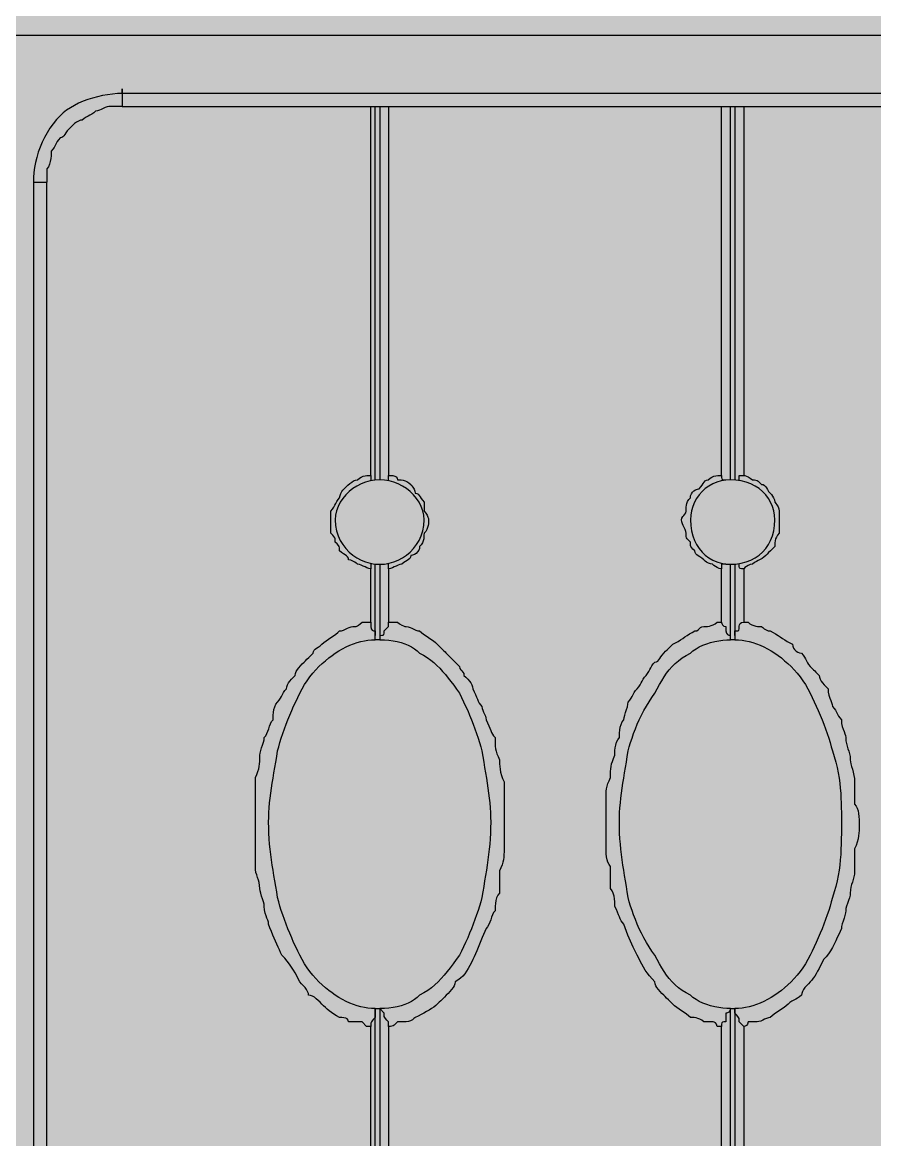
# Model space of a CAD drawing. Header units: millimetres. Extents: x 0 to 966, y -664 to 90.
# Drawn here: x 357.01 to 373.94, y -606.1 to -583.91 of the extents above; entities that cross this region are included whole.
import ezdxf

# ---------------------------------------------------------------- set-up
doc = ezdxf.new("R2010")
doc.units = ezdxf.units.MM
for name, color, linetype in [('HDL_BODY', 7, 'Continuous'), ('HDL_COLOUR', 7, 'Continuous'), ('HDL_DETAIL', 7, 'Continuous'), ('HDL_PRINT', 7, 'Continuous')]:
    doc.layers.add(name, color=color, linetype=linetype)

# ---------------------------------------------------------------- blocks, each defined once
blk = doc.blocks.new('M_W04.10.1_FRONT')
at = {"layer": 'HDL_BODY', "true_color": 0x202126}
blk.add_hatch(color=250, dxfattribs=at).paths.add_polyline_path([(0, 0), (144, 0), (144, 90), (0, 90)])
at = {"layer": 'HDL_BODY', "true_color": 0x2a2a30}
blk.add_hatch(color=250, dxfattribs=at).paths.add_polyline_path([(0.4, 20.52), (143.6, 20.52), (143.6, 68.31), (0.4, 68.31)])
at = {"layer": 'HDL_COLOUR', "true_color": 0x3d4a3a}
for points in [[(114.107, 55.325), (114.201, 55.33), (114.294, 55.346), (114.386, 55.371), (114.474, 55.407), (114.559, 55.451), (114.638, 55.505), (114.712, 55.567), (114.78, 55.637), (114.839, 55.715), (114.89, 55.8), (114.931, 55.892), (114.962, 55.991), (114.981, 56.095), (114.988, 56.206), (114.981, 56.299), (114.962, 56.389), (114.931, 56.475), (114.89, 56.557), (114.839, 56.633), (114.78, 56.704), (114.712, 56.769), (114.638, 56.827), (114.559, 56.878), (114.474, 56.921), (114.386, 56.955), (114.294, 56.98), (114.201, 56.996), (114.107, 57.001), (114.012, 56.996), (113.919, 56.98), (113.828, 56.955), (113.739, 56.921), (113.655, 56.878), (113.575, 56.827), (113.501, 56.769), (113.434, 56.704), (113.374, 56.633), (113.323, 56.557), (113.282, 56.475), (113.251, 56.389), (113.232, 56.299), (113.226, 56.206), (113.232, 56.095), (113.251, 55.991), (113.282, 55.892), (113.323, 55.8), (113.374, 55.715), (113.434, 55.637), (113.501, 55.567), (113.575, 55.505), (113.655, 55.451), (113.739, 55.407), (113.828, 55.371), (113.919, 55.346), (114.012, 55.33), (114.107, 55.325)], [(121.074, 55.325), (121.185, 55.33), (121.289, 55.346), (121.388, 55.371), (121.48, 55.407), (121.565, 55.451), (121.643, 55.505), (121.713, 55.567), (121.775, 55.637), (121.828, 55.715), (121.873, 55.8), (121.908, 55.892), (121.934, 55.991), (121.949, 56.095), (121.955, 56.206), (121.949, 56.299), (121.934, 56.389), (121.908, 56.475), (121.873, 56.557), (121.828, 56.633), (121.775, 56.704), (121.713, 56.769), (121.643, 56.827), (121.565, 56.878), (121.48, 56.921), (121.388, 56.955), (121.289, 56.98), (121.185, 56.996), (121.074, 57.001), (120.981, 56.996), (120.891, 56.98), (120.805, 56.955), (120.724, 56.921), (120.647, 56.878), (120.576, 56.827), (120.511, 56.769), (120.453, 56.704), (120.402, 56.633), (120.36, 56.557), (120.325, 56.475), (120.3, 56.389), (120.285, 56.299), (120.279, 56.206), (120.285, 56.095), (120.3, 55.991), (120.325, 55.892), (120.36, 55.8), (120.402, 55.715), (120.453, 55.637), (120.511, 55.567), (120.576, 55.505), (120.647, 55.451), (120.724, 55.407), (120.805, 55.371), (120.891, 55.346), (120.981, 55.33), (121.074, 55.325)]]:
    blk.add_hatch(color=79, dxfattribs=at).paths.add_polyline_path(points)
at = {"layer": 'HDL_COLOUR', "true_color": 0x97a4b5}
for points in [[(113.618, 53.808), (113.702, 53.895), (114.291, 53.895), (114.375, 53.808), (114.544, 53.808), (114.628, 53.721), (114.712, 53.721), (114.88, 53.547), (114.964, 53.547), (115.553, 52.936), (115.553, 52.849), (115.638, 52.762), (115.638, 52.674), (115.722, 52.587), (115.722, 52.5), (115.806, 52.413), (115.806, 52.326), (115.89, 52.238), (115.89, 52.064), (115.974, 51.977), (115.974, 51.802), (116.058, 51.715), (116.058, 51.366), (116.143, 51.279), (116.143, 50.756), (116.227, 50.669), (116.227, 49.797), (116.143, 49.709), (116.143, 49.186), (116.058, 49.099), (116.058, 48.75), (115.974, 48.663), (115.974, 48.488), (115.89, 48.401), (115.89, 48.227), (115.806, 48.14), (115.806, 48.052), (115.722, 47.965), (115.722, 47.878), (115.638, 47.791), (115.638, 47.703), (115.469, 47.529), (115.469, 47.442), (114.964, 46.919), (114.88, 46.919), (114.712, 46.744), (114.628, 46.744), (114.544, 46.657), (114.375, 46.657), (114.291, 46.57), (113.786, 46.57), (113.702, 46.657), (113.449, 46.657), (113.365, 46.744), (113.281, 46.744), (113.113, 46.919), (113.029, 46.919), (112.524, 47.442), (112.524, 47.529), (112.44, 47.616), (112.44, 47.703), (112.355, 47.791), (112.355, 47.878), (112.271, 47.965), (112.271, 48.052), (112.187, 48.14), (112.187, 48.314), (112.103, 48.401), (112.103, 48.576), (112.019, 48.663), (112.019, 48.924), (111.935, 49.012), (111.935, 49.448), (111.85, 49.535), (111.85, 50.93), (111.935, 51.017), (111.935, 51.453), (112.019, 51.541), (112.019, 51.802), (112.103, 51.89), (112.103, 52.064), (112.187, 52.151), (112.187, 52.326), (112.271, 52.413), (112.271, 52.5), (112.355, 52.587), (112.355, 52.674), (112.44, 52.762), (112.44, 52.849), (112.524, 52.936), (112.524, 53.023), (113.113, 53.634), (113.197, 53.634), (113.281, 53.721), (113.365, 53.721), (113.449, 53.808)], [(120.603, 53.808), (120.687, 53.895), (121.276, 53.895), (121.361, 53.808), (121.529, 53.808), (121.613, 53.721), (121.697, 53.721), (121.781, 53.634), (121.866, 53.634), (122.455, 53.023), (122.455, 52.936), (122.623, 52.762), (122.623, 52.674), (122.707, 52.587), (122.707, 52.413), (122.791, 52.326), (122.791, 52.238), (122.876, 52.151), (122.876, 51.977), (122.96, 51.89), (122.96, 51.715), (123.044, 51.628), (123.044, 51.453), (123.128, 51.366), (123.128, 50.581), (123.212, 50.494), (123.212, 50.058), (123.128, 49.971), (123.128, 49.186), (123.044, 49.099), (123.044, 48.837), (122.96, 48.75), (122.96, 48.576), (122.876, 48.488), (122.876, 48.314), (122.791, 48.227), (122.791, 48.14), (122.707, 48.052), (122.707, 47.965), (122.623, 47.878), (122.623, 47.703), (122.455, 47.529), (122.455, 47.442), (121.866, 46.831), (121.781, 46.831), (121.697, 46.744), (121.613, 46.744), (121.529, 46.657), (121.361, 46.657), (121.276, 46.57), (120.771, 46.57), (120.687, 46.657), (120.435, 46.657), (120.267, 46.831), (120.182, 46.831), (120.014, 47.006), (119.93, 47.006), (119.677, 47.267), (119.677, 47.355), (119.593, 47.442), (119.593, 47.529), (119.425, 47.703), (119.425, 47.791), (119.257, 47.965), (119.257, 48.052), (119.172, 48.14), (119.172, 48.227), (119.088, 48.314), (119.088, 48.488), (119.004, 48.576), (119.004, 48.75), (118.92, 48.837), (118.92, 49.273), (118.836, 49.36), (118.836, 49.971), (118.752, 50.058), (118.752, 50.494), (118.836, 50.581), (118.836, 51.105), (118.92, 51.192), (118.92, 51.628), (119.004, 51.715), (119.004, 51.89), (119.088, 51.977), (119.088, 52.151), (119.172, 52.238), (119.172, 52.326), (119.257, 52.413), (119.257, 52.5), (119.425, 52.674), (119.425, 52.762), (119.509, 52.849), (119.509, 52.936), (119.677, 53.11), (119.677, 53.198), (120.014, 53.547), (120.098, 53.547), (120.182, 53.634), (120.267, 53.634), (120.435, 53.808)]]:
    blk.add_hatch(color=253, dxfattribs=at).paths.add_polyline_path(points)
at = {"layer": 'HDL_PRINT', "true_color": 0xdee1e9}
for points in [[(111.639, 49.765), (111.467, 49.765), (111.318, 49.765), (111.187, 49.765), (111.08, 49.765), (110.982, 49.765), (110.904, 49.765), (110.839, 49.765), (110.788, 49.765), (110.72, 49.765), (110.684, 49.765), (110.669, 49.765), (110.684, 49.765), (110.586, 49.756), (110.61, 49.759), (110.515, 49.738), (110.544, 49.747), (110.455, 49.708), (110.479, 49.723), (110.398, 49.67), (110.428, 49.693), (110.36, 49.628), (110.381, 49.652), (110.327, 49.577), (110.348, 49.619), (110.315, 49.53), (110.327, 49.574), (110.315, 49.479), (110.315, 49.5), (110.315, 49.041), (110.315, 48.615), (110.315, 48.213), (110.315, 47.841), (110.315, 47.493), (110.315, 47.168), (110.315, 46.87), (110.315, 46.593), (110.315, 46.337), (110.315, 46.105), (110.315, 45.891), (110.315, 45.7), (110.315, 45.521), (110.315, 45.366), (110.315, 45.227), (110.315, 45.101), (110.315, 44.988), (110.315, 44.893), (110.315, 44.735), (110.315, 44.625), (110.315, 44.548), (110.315, 44.503), (110.315, 44.479), (110.315, 44.473), (110.315, 44.47), (109.964, 44.47), (109.964, 44.473), (109.964, 44.479), (109.964, 44.503), (109.964, 44.548), (109.964, 44.625), (109.964, 44.735), (109.964, 44.893), (109.964, 44.988), (109.964, 45.101), (109.964, 45.227), (109.964, 45.366), (109.964, 45.521), (109.964, 45.7), (109.964, 45.891), (109.964, 46.105), (109.964, 46.337), (109.964, 46.593), (109.964, 46.87), (109.964, 47.168), (109.964, 47.493), (109.964, 47.841), (109.964, 48.213), (109.964, 48.615), (109.964, 49.041), (109.964, 49.5), (109.964, 49.521), (109.976, 49.616), (109.985, 49.658), (110.02, 49.744), (110.041, 49.786), (110.095, 49.857), (110.116, 49.881), (110.181, 49.947), (110.211, 49.967), (110.291, 50.021), (110.315, 50.033), (110.404, 50.072), (110.434, 50.081), (110.529, 50.104), (110.553, 50.107), (110.651, 50.116), (110.669, 50.116), (110.684, 50.116), (110.72, 50.116), (110.788, 50.116), (110.839, 50.116), (110.904, 50.116), (110.982, 50.116), (111.08, 50.116), (111.187, 50.116), (111.318, 50.116), (111.467, 50.116), (111.639, 50.116), (111.639, 49.765)], [(118.607, 49.765), (118.496, 49.765), (118.401, 49.765), (118.249, 49.765), (118.139, 49.765), (118.065, 49.765), (118.02, 49.765), (117.996, 49.765), (117.991, 49.765), (117.988, 49.765), (118.002, 49.765), (117.904, 49.756), (117.928, 49.759), (117.833, 49.738), (117.863, 49.747), (117.773, 49.708), (117.8, 49.723), (117.72, 49.67), (117.746, 49.693), (117.678, 49.628), (117.699, 49.652), (117.645, 49.577), (117.669, 49.619), (117.633, 49.53), (117.645, 49.574), (117.633, 49.479), (117.633, 49.5), (117.633, 49.041), (117.633, 48.615), (117.633, 48.213), (117.633, 47.841), (117.633, 47.493), (117.633, 47.168), (117.633, 46.87), (117.633, 46.593), (117.633, 46.337), (117.633, 46.105), (117.633, 45.891), (117.633, 45.7), (117.633, 45.521), (117.633, 45.366), (117.633, 45.227), (117.633, 45.101), (117.633, 44.988), (117.633, 44.893), (117.633, 44.735), (117.633, 44.625), (117.633, 44.548), (117.633, 44.503), (117.633, 44.479), (117.633, 44.473), (117.633, 44.47), (117.282, 44.47), (117.282, 44.473), (117.282, 44.479), (117.282, 44.503), (117.282, 44.548), (117.282, 44.625), (117.282, 44.735), (117.282, 44.893), (117.282, 44.988), (117.282, 45.101), (117.282, 45.227), (117.282, 45.366), (117.282, 45.521), (117.282, 45.7), (117.282, 45.891), (117.282, 46.105), (117.282, 46.337), (117.282, 46.593), (117.282, 46.87), (117.282, 47.168), (117.282, 47.493), (117.282, 47.841), (117.282, 48.213), (117.282, 48.615), (117.282, 49.041), (117.282, 49.5), (117.282, 49.521), (117.294, 49.616), (117.306, 49.658), (117.339, 49.744), (117.36, 49.786), (117.413, 49.857), (117.434, 49.881), (117.502, 49.947), (117.529, 49.967), (117.61, 50.021), (117.636, 50.033), (117.726, 50.072), (117.752, 50.081), (117.851, 50.104), (117.874, 50.107), (117.973, 50.116), (117.988, 50.116), (117.991, 50.116), (117.996, 50.116), (118.02, 50.116), (118.065, 50.116), (118.139, 50.116), (118.249, 50.116), (118.401, 50.116), (118.496, 50.116), (118.607, 50.116), (118.607, 49.765)]]:
    blk.add_hatch(color=254, dxfattribs=at).paths.add_polyline_path(points)
at = {"layer": 'HDL_DETAIL', "color": 251, "true_color": 0x52555c}
for points in [[(143.032, 65.825), (0.265, 65.825)], [(143.032, 65.825), (0.265, 65.825)], [(143.032, 65.825), (0.265, 65.825)], [(143.032, 65.825), (0.265, 65.825)], [(143.032, 65.825), (0.265, 65.825)], [(143.032, 65.825), (0.265, 65.825)], [(143.032, 65.825), (0.265, 65.825)], [(143.032, 65.825), (0.265, 65.825)], [(143.032, 65.825), (0.265, 65.825)], [(143.032, 65.825), (0.265, 65.825)], [(143.032, 65.825), (0.265, 65.825)], [(143.032, 65.825), (0.265, 65.825)], [(143.032, 65.825), (0.265, 65.825)], [(143.032, 65.825), (0.265, 65.825)], [(143.032, 65.825), (0.265, 65.825)], [(143.032, 65.825), (0.265, 65.825)], [(143.032, 65.825), (0.265, 65.825)], [(143.032, 65.825), (0.265, 65.825)], [(143.032, 65.825), (0.265, 65.825)], [(143.032, 65.825), (0.265, 65.825)], [(143.032, 65.825), (0.265, 65.825)], [(108.994, 64.676), (108.898, 64.673), (108.8, 64.665), (108.701, 64.652), (108.601, 64.635), (108.502, 64.612), (108.405, 64.586), (108.309, 64.555), (108.216, 64.52), (108.127, 64.481), (108.042, 64.438), (107.962, 64.392), (107.887, 64.343), (107.819, 64.29), (107.759, 64.235), (107.685, 64.157), (107.618, 64.074), (107.556, 63.987), (107.499, 63.896), (107.447, 63.802), (107.401, 63.706), (107.361, 63.607), (107.326, 63.507), (107.296, 63.407), (107.272, 63.306), (107.253, 63.206), (107.24, 63.106), (107.232, 63.008), (107.229, 62.913)], [(108.994, 64.676), (108.994, 64.414)], [(140.207, 64.676), (108.994, 64.676)], [(108.994, 64.414), (108.949, 64.414), (108.905, 64.414), (108.86, 64.414), (108.816, 64.414), (108.772, 64.414), (108.729, 64.414), (108.691, 64.409), (108.652, 64.396), (108.614, 64.378), (108.576, 64.359), (108.539, 64.342), (108.501, 64.329), (108.464, 64.324), (108.426, 64.291), (108.388, 64.265), (108.35, 64.245), (108.313, 64.226), (108.275, 64.205), (108.237, 64.181), (108.199, 64.148), (108.161, 64.143), (108.123, 64.129), (108.085, 64.106), (108.048, 64.078), (108.01, 64.044), (107.972, 64.008), (107.934, 63.97), (107.901, 63.933), (107.875, 63.897), (107.855, 63.864), (107.836, 63.836), (107.816, 63.814), (107.791, 63.799), (107.759, 63.794), (107.725, 63.757), (107.7, 63.719), (107.679, 63.682), (107.66, 63.644), (107.639, 63.606), (107.613, 63.567), (107.58, 63.529), (107.58, 63.487), (107.578, 63.437), (107.573, 63.382), (107.564, 63.325), (107.549, 63.27), (107.526, 63.22), (107.494, 63.178), (107.494, 63.168), (107.494, 63.141), (107.494, 63.101), (107.494, 63.052), (107.494, 62.999)], [(108.994, 64.414), (140.207, 64.414)], [(113.931, 57.088), (113.931, 64.414)], [(114.017, 57.001), (114.017, 64.414)], [(114.107, 64.414), (114.107, 57.001)], [(114.282, 64.414), (114.282, 57.088)], [(120.898, 57.088), (120.898, 64.414)], [(121.074, 57.001), (121.074, 64.414)], [(121.16, 64.414), (121.16, 57.001)], [(121.339, 64.414), (121.339, 57.088)], [(107.229, 62.913), (107.229, 27.441)], [(107.229, 62.913), (107.494, 62.913)], [(107.494, 62.999), (107.494, 62.913)], [(107.494, 27.441), (107.494, 62.913)], [(113.136, 56.206), (113.136, 56.251), (113.136, 56.282), (113.136, 56.309), (113.136, 56.339), (113.136, 56.382), (113.17, 56.42), (113.195, 56.458), (113.216, 56.497), (113.235, 56.535), (113.255, 56.572), (113.28, 56.61), (113.312, 56.647), (113.319, 56.691), (113.335, 56.732), (113.357, 56.768), (113.378, 56.797), (113.395, 56.816), (113.401, 56.823), (113.439, 56.861), (113.477, 56.897), (113.515, 56.931), (113.553, 56.959), (113.59, 56.982), (113.628, 56.996), (113.666, 57.001), (113.704, 57.033), (113.742, 57.056), (113.78, 57.072), (113.817, 57.081), (113.855, 57.086), (113.893, 57.088), (113.931, 57.088)], [(113.931, 57.088), (113.931, 57.088), (113.931, 57.001)], [(114.282, 57.088), (114.327, 57.087), (114.368, 57.085), (114.405, 57.077), (114.434, 57.062), (114.454, 57.038), (114.461, 57.001), (114.498, 57.001), (114.535, 56.999), (114.573, 56.994), (114.611, 56.985), (114.648, 56.969), (114.686, 56.945), (114.723, 56.912), (114.729, 56.905), (114.746, 56.886), (114.767, 56.857), (114.789, 56.82), (114.805, 56.779), (114.812, 56.736), (114.845, 56.731), (114.871, 56.717), (114.891, 56.694), (114.91, 56.666), (114.931, 56.633), (114.955, 56.598), (114.988, 56.561), (114.988, 56.551), (114.988, 56.523), (114.988, 56.483), (114.988, 56.435), (114.988, 56.382), (115.025, 56.339), (115.05, 56.298), (115.066, 56.262), (115.074, 56.233), (115.077, 56.213), (115.077, 56.206)], [(114.282, 57.001), (114.282, 57.088)], [(120.104, 56.206), (120.11, 56.244), (120.127, 56.272), (120.148, 56.295), (120.17, 56.318), (120.186, 56.345), (120.193, 56.382), (120.193, 56.42), (120.195, 56.458), (120.2, 56.497), (120.209, 56.535), (120.224, 56.572), (120.247, 56.61), (120.279, 56.647), (120.284, 56.685), (120.299, 56.721), (120.321, 56.754), (120.349, 56.782), (120.382, 56.804), (120.418, 56.818), (120.455, 56.823), (120.488, 56.861), (120.514, 56.897), (120.534, 56.931), (120.554, 56.959), (120.575, 56.982), (120.6, 56.996), (120.633, 57.001), (120.67, 57.033), (120.708, 57.056), (120.746, 57.072), (120.784, 57.081), (120.822, 57.086), (120.86, 57.088), (120.898, 57.088)], [(120.898, 57.088), (120.898, 57.088), (120.899, 57.046), (120.904, 57.02), (120.917, 57.007), (120.942, 57.002), (120.985, 57.001)], [(121.249, 57.001), (121.249, 57.088), (121.339, 57.088)], [(121.339, 57.088), (121.345, 57.087), (121.364, 57.085), (121.393, 57.077), (121.429, 57.062), (121.47, 57.038), (121.514, 57.001), (121.552, 57.001), (121.58, 56.998), (121.603, 56.99), (121.626, 56.975), (121.653, 56.95), (121.69, 56.912), (121.723, 56.907), (121.749, 56.892), (121.769, 56.87), (121.788, 56.842), (121.809, 56.809), (121.833, 56.773), (121.865, 56.736), (121.872, 56.729), (121.889, 56.71), (121.91, 56.681), (121.932, 56.645), (121.948, 56.604), (121.955, 56.561), (121.961, 56.554), (121.978, 56.534), (121.999, 56.505), (122.021, 56.468), (122.037, 56.426), (122.044, 56.382), (122.044, 56.331), (122.044, 56.283), (122.044, 56.243), (122.044, 56.216), (122.044, 56.206)], [(113.931, 55.235), (113.893, 55.24), (113.855, 55.253), (113.817, 55.271), (113.78, 55.29), (113.742, 55.307), (113.704, 55.32), (113.666, 55.325), (113.659, 55.331), (113.64, 55.347), (113.611, 55.368), (113.575, 55.389), (113.534, 55.405), (113.491, 55.411), (113.485, 55.445), (113.471, 55.47), (113.448, 55.491), (113.42, 55.51), (113.387, 55.531), (113.35, 55.557), (113.312, 55.59), (113.312, 55.627), (113.309, 55.654), (113.301, 55.677), (113.286, 55.699), (113.262, 55.728), (113.226, 55.766), (113.225, 55.802), (113.222, 55.83), (113.215, 55.852), (113.199, 55.875), (113.174, 55.903), (113.136, 55.941), (113.136, 55.986), (113.136, 56.03), (113.136, 56.074), (113.136, 56.118), (113.136, 56.162), (113.136, 56.206)], [(115.077, 56.206), (115.077, 56.168), (115.075, 56.13), (115.07, 56.093), (115.06, 56.055), (115.044, 56.017), (115.021, 55.979), (114.988, 55.941), (114.987, 55.903), (114.986, 55.865), (114.981, 55.828), (114.972, 55.79), (114.956, 55.752), (114.933, 55.714), (114.901, 55.676), (114.896, 55.639), (114.882, 55.604), (114.859, 55.571), (114.831, 55.542), (114.797, 55.52), (114.761, 55.506), (114.723, 55.5), (114.718, 55.467), (114.704, 55.442), (114.682, 55.421), (114.654, 55.402), (114.621, 55.382), (114.585, 55.357), (114.547, 55.325), (114.51, 55.32), (114.473, 55.307), (114.435, 55.29), (114.397, 55.271), (114.359, 55.253), (114.321, 55.24), (114.282, 55.235)], [(120.898, 55.235), (120.854, 55.242), (120.812, 55.259), (120.775, 55.28), (120.746, 55.302), (120.727, 55.318), (120.72, 55.325), (120.677, 55.331), (120.636, 55.347), (120.599, 55.368), (120.57, 55.389), (120.551, 55.405), (120.544, 55.411), (120.506, 55.445), (120.47, 55.47), (120.437, 55.491), (120.409, 55.51), (120.388, 55.531), (120.374, 55.557), (120.368, 55.59), (120.331, 55.627), (120.306, 55.654), (120.29, 55.677), (120.282, 55.699), (120.28, 55.728), (120.279, 55.766), (120.243, 55.802), (120.218, 55.83), (120.204, 55.852), (120.196, 55.875), (120.193, 55.903), (120.193, 55.941), (120.188, 55.979), (120.175, 56.017), (120.158, 56.055), (120.139, 56.093), (120.121, 56.13), (120.109, 56.168), (120.104, 56.206)], [(122.044, 56.206), (122.044, 56.162), (122.044, 56.118), (122.044, 56.074), (122.044, 56.03), (122.044, 55.986), (122.044, 55.941), (122.011, 55.903), (121.987, 55.865), (121.971, 55.828), (121.962, 55.79), (121.957, 55.752), (121.955, 55.714), (121.955, 55.676), (121.911, 55.633), (121.87, 55.592), (121.833, 55.556), (121.805, 55.527), (121.786, 55.508), (121.779, 55.5), (121.741, 55.467), (121.703, 55.442), (121.666, 55.421), (121.628, 55.402), (121.59, 55.382), (121.552, 55.357), (121.514, 55.325), (121.47, 55.318), (121.429, 55.302), (121.393, 55.28), (121.364, 55.259), (121.345, 55.242), (121.339, 55.235)], [(113.931, 55.325), (113.931, 55.325), (113.931, 55.235)], [(114.017, 53.824), (114.017, 55.325)], [(114.107, 55.325), (114.107, 53.824)], [(114.282, 55.235), (114.282, 55.325)], [(120.985, 55.325), (120.898, 55.325), (120.898, 55.235)], [(121.074, 53.824), (121.074, 55.325)], [(121.16, 55.325), (121.16, 53.824)], [(121.339, 55.235), (121.295, 55.236), (121.269, 55.241), (121.255, 55.255), (121.25, 55.281), (121.249, 55.325)], [(113.931, 54.178), (113.931, 55.235)], [(114.282, 55.235), (114.282, 54.178)], [(120.898, 54.178), (120.898, 55.235)], [(121.339, 55.235), (121.339, 54.178)], [(113.931, 46.147), (113.842, 46.147), (113.756, 46.236), (113.711, 46.236), (113.666, 46.236), (113.622, 46.236), (113.578, 46.236), (113.534, 46.236), (113.491, 46.236), (113.484, 46.272), (113.464, 46.297), (113.435, 46.312), (113.398, 46.319), (113.356, 46.322), (113.312, 46.322), (113.25, 46.356), (113.196, 46.389), (113.147, 46.423), (113.104, 46.456), (113.065, 46.489), (113.029, 46.522), (112.994, 46.555), (112.961, 46.587), (112.923, 46.625), (112.885, 46.662), (112.847, 46.695), (112.81, 46.724), (112.772, 46.746), (112.734, 46.761), (112.696, 46.766), (112.691, 46.803), (112.676, 46.841), (112.654, 46.879), (112.626, 46.917), (112.593, 46.955), (112.557, 46.993), (112.52, 47.031), (112.491, 47.09), (112.46, 47.148), (112.428, 47.207), (112.394, 47.265), (112.357, 47.324), (112.316, 47.383), (112.271, 47.441), (112.222, 47.5), (112.166, 47.558), (112.14, 47.612), (112.114, 47.666), (112.088, 47.721), (112.061, 47.777), (112.035, 47.836), (112.008, 47.897), (111.982, 47.961), (111.955, 48.029), (111.928, 48.101), (111.901, 48.178), (111.897, 48.215), (111.884, 48.254), (111.867, 48.297), (111.849, 48.344), (111.832, 48.398), (111.82, 48.459), (111.815, 48.529), (111.81, 48.572), (111.797, 48.623), (111.78, 48.678), (111.761, 48.735), (111.743, 48.79), (111.731, 48.84), (111.726, 48.883), (111.722, 48.946), (111.712, 49.002), (111.698, 49.054), (111.681, 49.104), (111.665, 49.154), (111.65, 49.206), (111.64, 49.262), (111.637, 49.324), (111.637, 49.362), (111.637, 49.406), (111.637, 49.457), (111.637, 49.512), (111.637, 49.572), (111.637, 49.635), (111.637, 49.699), (111.637, 49.765), (111.637, 49.802), (111.637, 49.847), (111.637, 49.897), (111.637, 49.953), (111.637, 50.013), (111.637, 50.075), (111.637, 50.14), (111.637, 50.206), (111.637, 50.268), (111.637, 50.324), (111.637, 50.376), (111.637, 50.426), (111.637, 50.476), (111.637, 50.528), (111.637, 50.584), (111.637, 50.646), (111.637, 50.709), (111.637, 50.766), (111.637, 50.818), (111.637, 50.868), (111.637, 50.918), (111.637, 50.969), (111.637, 51.025), (111.637, 51.087), (111.666, 51.15), (111.688, 51.207), (111.704, 51.259), (111.715, 51.309), (111.721, 51.359), (111.724, 51.411), (111.726, 51.468), (111.726, 51.531), (111.731, 51.573), (111.743, 51.623), (111.761, 51.678), (111.78, 51.735), (111.797, 51.79), (111.81, 51.84), (111.815, 51.882), (111.844, 51.919), (111.866, 51.963), (111.885, 52.01), (111.902, 52.059), (111.919, 52.109), (111.938, 52.156), (111.961, 52.199), (111.991, 52.237), (111.991, 52.279), (111.993, 52.329), (111.998, 52.384), (112.007, 52.441), (112.023, 52.496), (112.047, 52.546), (112.08, 52.588), (112.112, 52.626), (112.137, 52.664), (112.157, 52.702), (112.176, 52.739), (112.197, 52.777), (112.222, 52.815), (112.256, 52.853), (112.261, 52.891), (112.275, 52.929), (112.297, 52.967), (112.325, 53.004), (112.357, 53.042), (112.393, 53.08), (112.431, 53.118), (112.436, 53.156), (112.451, 53.194), (112.473, 53.232), (112.501, 53.269), (112.534, 53.307), (112.57, 53.345), (112.607, 53.383), (112.614, 53.39), (112.633, 53.409), (112.663, 53.438), (112.699, 53.474), (112.741, 53.515), (112.785, 53.559), (112.79, 53.592), (112.804, 53.618), (112.826, 53.638), (112.854, 53.657), (112.887, 53.678), (112.923, 53.702), (112.961, 53.735), (112.998, 53.768), (113.041, 53.802), (113.088, 53.835), (113.138, 53.868), (113.187, 53.901), (113.233, 53.934), (113.276, 53.967), (113.312, 54), (113.35, 54.005), (113.389, 54.017), (113.427, 54.035), (113.465, 54.054), (113.502, 54.071), (113.54, 54.084), (113.577, 54.089), (113.615, 54.089), (113.643, 54.092), (113.666, 54.1), (113.689, 54.115), (113.717, 54.141), (113.756, 54.178), (113.798, 54.178), (113.829, 54.178), (113.856, 54.178), (113.887, 54.178), (113.931, 54.178)], [(113.931, 54.178), (113.931, 54.089), (113.94, 54.045), (113.961, 54.019), (113.987, 54.005), (114.008, 54), (114.017, 54), (114.017, 53.913)], [(114.107, 53.913), (114.15, 53.914), (114.177, 53.919), (114.19, 53.932), (114.195, 53.957), (114.196, 54), (114.282, 54.089), (114.282, 54.178)], [(114.282, 54.178), (114.327, 54.178), (114.358, 54.178), (114.385, 54.178), (114.417, 54.178), (114.461, 54.178), (114.504, 54.141), (114.545, 54.115), (114.581, 54.1), (114.61, 54.092), (114.629, 54.089), (114.636, 54.089), (114.674, 54.084), (114.711, 54.071), (114.749, 54.054), (114.787, 54.035), (114.825, 54.017), (114.863, 54.005), (114.901, 54), (114.938, 53.967), (114.98, 53.934), (115.028, 53.901), (115.077, 53.868), (115.126, 53.835), (115.173, 53.802), (115.216, 53.768), (115.252, 53.735), (115.297, 53.692), (115.338, 53.651), (115.375, 53.614), (115.405, 53.585), (115.424, 53.566), (115.431, 53.559), (115.468, 53.521), (115.506, 53.483), (115.543, 53.445), (115.581, 53.408), (115.618, 53.37), (115.656, 53.332), (115.693, 53.294), (115.7, 53.257), (115.716, 53.23), (115.738, 53.207), (115.759, 53.184), (115.776, 53.156), (115.782, 53.118), (115.82, 53.08), (115.856, 53.042), (115.889, 53.004), (115.917, 52.967), (115.939, 52.929), (115.953, 52.891), (115.958, 52.853), (115.987, 52.791), (116.011, 52.736), (116.03, 52.687), (116.047, 52.644), (116.064, 52.605), (116.083, 52.568), (116.107, 52.534), (116.136, 52.502), (116.141, 52.463), (116.154, 52.425), (116.17, 52.387), (116.189, 52.349), (116.206, 52.311), (116.218, 52.274), (116.223, 52.237), (116.252, 52.174), (116.276, 52.118), (116.295, 52.07), (116.312, 52.026), (116.328, 51.987), (116.347, 51.95), (116.37, 51.916), (116.398, 51.882), (116.398, 51.82), (116.4, 51.764), (116.403, 51.712), (116.409, 51.662), (116.42, 51.612), (116.436, 51.56), (116.458, 51.504), (116.488, 51.442), (116.488, 51.404), (116.489, 51.36), (116.492, 51.309), (116.499, 51.254), (116.509, 51.194), (116.525, 51.131), (116.547, 51.067), (116.577, 51.001), (116.577, 50.963), (116.577, 50.919), (116.577, 50.868), (116.577, 50.813), (116.577, 50.753), (116.577, 50.69), (116.577, 50.626), (116.577, 50.56), (116.577, 50.523), (116.577, 50.478), (116.577, 50.428), (116.577, 50.372), (116.577, 50.312), (116.577, 50.25), (116.577, 50.185), (116.577, 50.119), (116.577, 50.082), (116.577, 50.037), (116.577, 49.987), (116.577, 49.931), (116.577, 49.871), (116.577, 49.808), (116.577, 49.742), (116.577, 49.676), (116.577, 49.614), (116.575, 49.558), (116.572, 49.506), (116.566, 49.456), (116.555, 49.407), (116.539, 49.354), (116.517, 49.298), (116.488, 49.235), (116.488, 49.173), (116.488, 49.117), (116.488, 49.065), (116.488, 49.014), (116.488, 48.964), (116.488, 48.912), (116.488, 48.856), (116.488, 48.794), (116.455, 48.751), (116.431, 48.7), (116.415, 48.646), (116.405, 48.589), (116.4, 48.535), (116.399, 48.485), (116.398, 48.443), (116.37, 48.406), (116.347, 48.362), (116.328, 48.315), (116.312, 48.266), (116.295, 48.216), (116.276, 48.169), (116.252, 48.126), (116.223, 48.088), (116.197, 48.033), (116.171, 47.974), (116.144, 47.911), (116.118, 47.846), (116.091, 47.78), (116.065, 47.714), (116.038, 47.649), (116.011, 47.587), (115.985, 47.527), (115.958, 47.472), (115.929, 47.413), (115.899, 47.354), (115.867, 47.297), (115.834, 47.243), (115.797, 47.192), (115.757, 47.144), (115.712, 47.101), (115.662, 47.063), (115.607, 47.031), (115.601, 46.993), (115.587, 46.955), (115.565, 46.917), (115.536, 46.879), (115.504, 46.841), (115.468, 46.803), (115.431, 46.766), (115.393, 46.728), (115.365, 46.7), (115.342, 46.677), (115.319, 46.654), (115.291, 46.626), (115.252, 46.587), (115.22, 46.559), (115.182, 46.529), (115.139, 46.5), (115.091, 46.471), (115.04, 46.441), (114.985, 46.412), (114.928, 46.382), (114.871, 46.352), (114.812, 46.322), (114.805, 46.316), (114.786, 46.3), (114.757, 46.279), (114.72, 46.258), (114.679, 46.242), (114.636, 46.236), (114.584, 46.236), (114.536, 46.236), (114.497, 46.236), (114.471, 46.236), (114.461, 46.236), (114.423, 46.198), (114.395, 46.173), (114.372, 46.158), (114.348, 46.15), (114.32, 46.147), (114.282, 46.147)], [(120.898, 46.147), (120.809, 46.147), (120.8, 46.19), (120.778, 46.217), (120.751, 46.23), (120.729, 46.235), (120.72, 46.236), (120.677, 46.236), (120.646, 46.236), (120.62, 46.236), (120.588, 46.236), (120.544, 46.236), (120.506, 46.268), (120.468, 46.291), (120.43, 46.306), (120.393, 46.316), (120.355, 46.32), (120.317, 46.322), (120.279, 46.322), (120.243, 46.356), (120.2, 46.389), (120.153, 46.423), (120.104, 46.456), (120.054, 46.489), (120.007, 46.522), (119.964, 46.555), (119.928, 46.587), (119.884, 46.632), (119.842, 46.673), (119.805, 46.71), (119.776, 46.74), (119.756, 46.759), (119.749, 46.766), (119.713, 46.803), (119.677, 46.841), (119.644, 46.879), (119.616, 46.917), (119.594, 46.955), (119.579, 46.993), (119.574, 47.031), (119.518, 47.09), (119.469, 47.148), (119.424, 47.207), (119.384, 47.265), (119.347, 47.324), (119.313, 47.383), (119.282, 47.441), (119.252, 47.5), (119.223, 47.558), (119.196, 47.612), (119.169, 47.666), (119.142, 47.721), (119.116, 47.777), (119.089, 47.836), (119.063, 47.897), (119.036, 47.961), (119.01, 48.029), (118.984, 48.101), (118.958, 48.178), (118.928, 48.21), (118.905, 48.244), (118.886, 48.281), (118.868, 48.32), (118.851, 48.363), (118.832, 48.412), (118.809, 48.467), (118.779, 48.529), (118.779, 48.572), (118.777, 48.623), (118.772, 48.678), (118.763, 48.735), (118.748, 48.79), (118.725, 48.84), (118.693, 48.883), (118.693, 48.946), (118.693, 49.002), (118.693, 49.054), (118.693, 49.104), (118.693, 49.154), (118.693, 49.206), (118.693, 49.262), (118.693, 49.324), (118.663, 49.362), (118.641, 49.406), (118.625, 49.457), (118.615, 49.512), (118.608, 49.572), (118.605, 49.635), (118.604, 49.699), (118.604, 49.765), (118.604, 49.802), (118.604, 49.847), (118.604, 49.897), (118.604, 49.953), (118.604, 50.013), (118.604, 50.075), (118.604, 50.14), (118.604, 50.206), (118.604, 50.268), (118.604, 50.324), (118.604, 50.376), (118.604, 50.426), (118.604, 50.476), (118.604, 50.528), (118.604, 50.584), (118.604, 50.646), (118.604, 50.709), (118.605, 50.766), (118.608, 50.818), (118.615, 50.868), (118.625, 50.918), (118.641, 50.969), (118.663, 51.025), (118.693, 51.087), (118.693, 51.15), (118.694, 51.207), (118.697, 51.259), (118.704, 51.309), (118.714, 51.359), (118.729, 51.411), (118.751, 51.468), (118.779, 51.531), (118.779, 51.573), (118.781, 51.623), (118.786, 51.678), (118.796, 51.735), (118.812, 51.79), (118.835, 51.84), (118.868, 51.882), (118.869, 51.925), (118.871, 51.976), (118.876, 52.031), (118.885, 52.088), (118.901, 52.143), (118.925, 52.194), (118.958, 52.237), (118.963, 52.279), (118.975, 52.329), (118.992, 52.384), (119.01, 52.441), (119.027, 52.496), (119.039, 52.546), (119.044, 52.588), (119.077, 52.626), (119.103, 52.664), (119.124, 52.702), (119.143, 52.739), (119.164, 52.777), (119.189, 52.815), (119.223, 52.853), (119.255, 52.891), (119.28, 52.929), (119.3, 52.967), (119.319, 53.004), (119.339, 53.042), (119.365, 53.08), (119.398, 53.118), (119.43, 53.156), (119.455, 53.194), (119.475, 53.232), (119.494, 53.269), (119.515, 53.307), (119.541, 53.345), (119.574, 53.383), (119.607, 53.388), (119.633, 53.402), (119.653, 53.424), (119.672, 53.452), (119.692, 53.485), (119.717, 53.521), (119.749, 53.559), (119.787, 53.597), (119.816, 53.625), (119.839, 53.648), (119.862, 53.67), (119.89, 53.698), (119.928, 53.735), (119.984, 53.764), (120.034, 53.794), (120.081, 53.824), (120.126, 53.853), (120.17, 53.883), (120.215, 53.912), (120.262, 53.942), (120.313, 53.971), (120.368, 54), (120.405, 54.006), (120.433, 54.023), (120.455, 54.044), (120.478, 54.066), (120.506, 54.082), (120.544, 54.089), (120.582, 54.089), (120.62, 54.091), (120.658, 54.096), (120.695, 54.106), (120.733, 54.122), (120.771, 54.145), (120.809, 54.178), (120.898, 54.178)], [(120.898, 54.178), (120.899, 54.169), (120.904, 54.147), (120.917, 54.12), (120.942, 54.098), (120.985, 54.089), (120.985, 54), (120.994, 53.957), (121.016, 53.932), (121.042, 53.919), (121.065, 53.914), (121.074, 53.913)], [(121.16, 53.913), (121.16, 54), (121.204, 54), (121.23, 54.005), (121.244, 54.019), (121.249, 54.045), (121.249, 54.089), (121.25, 54.098), (121.255, 54.12), (121.269, 54.147), (121.295, 54.169), (121.339, 54.178)], [(121.339, 54.178), (121.425, 54.178), (121.463, 54.145), (121.501, 54.122), (121.54, 54.106), (121.577, 54.096), (121.615, 54.091), (121.653, 54.089), (121.69, 54.089), (121.697, 54.082), (121.716, 54.066), (121.745, 54.044), (121.782, 54.023), (121.822, 54.006), (121.865, 54), (121.922, 53.971), (121.973, 53.942), (122.02, 53.912), (122.065, 53.883), (122.109, 53.853), (122.154, 53.824), (122.201, 53.794), (122.253, 53.764), (122.309, 53.735), (122.314, 53.698), (122.328, 53.662), (122.35, 53.629), (122.378, 53.601), (122.411, 53.579), (122.447, 53.564), (122.484, 53.559), (122.518, 53.521), (122.543, 53.483), (122.564, 53.445), (122.583, 53.408), (122.603, 53.37), (122.628, 53.332), (122.66, 53.294), (122.698, 53.257), (122.726, 53.23), (122.749, 53.207), (122.772, 53.184), (122.799, 53.156), (122.836, 53.118), (122.841, 53.08), (122.855, 53.042), (122.878, 53.004), (122.906, 52.967), (122.94, 52.929), (122.976, 52.891), (123.014, 52.853), (123.019, 52.783), (123.031, 52.722), (123.048, 52.668), (123.067, 52.621), (123.083, 52.578), (123.096, 52.539), (123.101, 52.502), (123.134, 52.463), (123.159, 52.425), (123.18, 52.387), (123.199, 52.349), (123.22, 52.311), (123.246, 52.274), (123.279, 52.237), (123.284, 52.165), (123.296, 52.104), (123.313, 52.05), (123.331, 52.003), (123.348, 51.96), (123.361, 51.921), (123.365, 51.882), (123.369, 51.82), (123.379, 51.764), (123.394, 51.712), (123.41, 51.662), (123.426, 51.612), (123.441, 51.56), (123.451, 51.504), (123.455, 51.442), (123.458, 51.404), (123.468, 51.36), (123.482, 51.309), (123.498, 51.254), (123.514, 51.194), (123.528, 51.131), (123.537, 51.067), (123.541, 51.001), (123.541, 50.963), (123.541, 50.919), (123.541, 50.868), (123.541, 50.813), (123.541, 50.753), (123.541, 50.69), (123.541, 50.626), (123.541, 50.56), (123.57, 50.523), (123.593, 50.478), (123.609, 50.428), (123.619, 50.372), (123.626, 50.312), (123.629, 50.25), (123.63, 50.185), (123.63, 50.119), (123.63, 50.082), (123.629, 50.037), (123.626, 49.987), (123.619, 49.931), (123.609, 49.871), (123.593, 49.808), (123.57, 49.742), (123.541, 49.676), (123.541, 49.614), (123.541, 49.558), (123.541, 49.506), (123.541, 49.456), (123.541, 49.407), (123.541, 49.354), (123.541, 49.298), (123.541, 49.235), (123.537, 49.173), (123.528, 49.117), (123.514, 49.065), (123.498, 49.014), (123.482, 48.964), (123.468, 48.912), (123.458, 48.856), (123.455, 48.794), (123.45, 48.751), (123.437, 48.7), (123.42, 48.646), (123.401, 48.589), (123.383, 48.535), (123.37, 48.485), (123.365, 48.443), (123.361, 48.4), (123.348, 48.349), (123.331, 48.294), (123.313, 48.237), (123.296, 48.182), (123.284, 48.131), (123.279, 48.088), (123.252, 48.033), (123.225, 47.974), (123.196, 47.911), (123.166, 47.846), (123.134, 47.78), (123.1, 47.714), (123.062, 47.649), (123.021, 47.587), (122.975, 47.527), (122.925, 47.472), (122.895, 47.413), (122.866, 47.354), (122.836, 47.297), (122.807, 47.243), (122.778, 47.192), (122.749, 47.144), (122.719, 47.101), (122.69, 47.063), (122.66, 47.031), (122.623, 46.993), (122.588, 46.955), (122.555, 46.917), (122.526, 46.879), (122.504, 46.841), (122.49, 46.803), (122.484, 46.766), (122.446, 46.733), (122.409, 46.707), (122.371, 46.686), (122.333, 46.667), (122.296, 46.646), (122.258, 46.621), (122.22, 46.587), (122.182, 46.555), (122.139, 46.522), (122.092, 46.489), (122.043, 46.456), (121.993, 46.423), (121.946, 46.389), (121.903, 46.356), (121.865, 46.322), (121.828, 46.318), (121.791, 46.305), (121.753, 46.288), (121.716, 46.27), (121.678, 46.253), (121.641, 46.241), (121.604, 46.236), (121.594, 46.236), (121.566, 46.236), (121.526, 46.236), (121.478, 46.236), (121.425, 46.236), (121.416, 46.192), (121.395, 46.166), (121.369, 46.152), (121.348, 46.147), (121.339, 46.147)], [(114.017, 46.501), (113.946, 46.503), (113.874, 46.51), (113.803, 46.52), (113.731, 46.536), (113.659, 46.555), (113.587, 46.579), (113.515, 46.608), (113.442, 46.64), (113.37, 46.678), (113.298, 46.72), (113.226, 46.766), (113.16, 46.812), (113.094, 46.861), (113.028, 46.915), (112.964, 46.972), (112.901, 47.032), (112.84, 47.096), (112.78, 47.164), (112.722, 47.236), (112.667, 47.311), (112.615, 47.39), (112.566, 47.472), (112.52, 47.558), (112.479, 47.642), (112.439, 47.727), (112.398, 47.815), (112.359, 47.905), (112.321, 47.995), (112.284, 48.087), (112.248, 48.178), (112.214, 48.27), (112.182, 48.36), (112.153, 48.449), (112.126, 48.537), (112.101, 48.622), (112.08, 48.705), (112.061, 48.817), (112.042, 48.927), (112.023, 49.035), (112.005, 49.141), (111.988, 49.247), (111.972, 49.351), (111.957, 49.455), (111.944, 49.559), (111.931, 49.664), (111.921, 49.769), (111.913, 49.875), (111.907, 49.983), (111.903, 50.093), (111.901, 50.206), (111.903, 50.3), (111.907, 50.395), (111.913, 50.49), (111.921, 50.586), (111.931, 50.682), (111.944, 50.779), (111.957, 50.878), (111.972, 50.978), (111.988, 51.079), (112.005, 51.183), (112.023, 51.288), (112.042, 51.395), (112.061, 51.505), (112.08, 51.617), (112.101, 51.7), (112.126, 51.786), (112.153, 51.874), (112.182, 51.964), (112.214, 52.054), (112.248, 52.146), (112.284, 52.237), (112.321, 52.329), (112.359, 52.419), (112.398, 52.508), (112.439, 52.596), (112.479, 52.681), (112.52, 52.764), (112.566, 52.85), (112.615, 52.934), (112.667, 53.013), (112.722, 53.088), (112.78, 53.16), (112.84, 53.228), (112.901, 53.293), (112.964, 53.353), (113.028, 53.41), (113.094, 53.464), (113.16, 53.513), (113.226, 53.559), (113.298, 53.605), (113.37, 53.646), (113.442, 53.683), (113.515, 53.716), (113.587, 53.745), (113.659, 53.769), (113.731, 53.789), (113.803, 53.804), (113.874, 53.815), (113.946, 53.822), (114.017, 53.824)], [(114.107, 53.824), (114.017, 53.824)], [(114.107, 53.824), (114.201, 53.822), (114.291, 53.815), (114.376, 53.804), (114.457, 53.789), (114.533, 53.769), (114.605, 53.745), (114.673, 53.716), (114.736, 53.683), (114.796, 53.646), (114.851, 53.605), (114.901, 53.559), (114.979, 53.517), (115.052, 53.471), (115.12, 53.423), (115.184, 53.371), (115.244, 53.316), (115.302, 53.259), (115.358, 53.197), (115.413, 53.133), (115.467, 53.065), (115.522, 52.995), (115.577, 52.921), (115.634, 52.844), (115.693, 52.764), (115.734, 52.681), (115.775, 52.596), (115.815, 52.508), (115.855, 52.419), (115.893, 52.329), (115.93, 52.237), (115.966, 52.146), (116, 52.054), (116.032, 51.964), (116.062, 51.874), (116.089, 51.786), (116.114, 51.7), (116.136, 51.617), (116.155, 51.505), (116.173, 51.395), (116.191, 51.288), (116.209, 51.183), (116.226, 51.079), (116.242, 50.978), (116.257, 50.878), (116.27, 50.779), (116.282, 50.682), (116.292, 50.586), (116.301, 50.49), (116.307, 50.395), (116.311, 50.3), (116.312, 50.206), (116.311, 50.093), (116.307, 49.983), (116.301, 49.875), (116.292, 49.769), (116.282, 49.664), (116.27, 49.559), (116.257, 49.455), (116.242, 49.351), (116.226, 49.247), (116.209, 49.141), (116.191, 49.035), (116.173, 48.927), (116.155, 48.817), (116.136, 48.705), (116.114, 48.622), (116.089, 48.537), (116.062, 48.449), (116.032, 48.36), (116, 48.27), (115.966, 48.178), (115.93, 48.087), (115.893, 47.995), (115.855, 47.905), (115.815, 47.815), (115.775, 47.727), (115.734, 47.642), (115.693, 47.558), (115.629, 47.472), (115.568, 47.39), (115.508, 47.311), (115.449, 47.236), (115.39, 47.164), (115.331, 47.096), (115.269, 47.032), (115.204, 46.972), (115.136, 46.915), (115.064, 46.861), (114.986, 46.812), (114.901, 46.766), (114.851, 46.72), (114.796, 46.678), (114.736, 46.64), (114.673, 46.608), (114.605, 46.579), (114.533, 46.555), (114.457, 46.536), (114.376, 46.52), (114.291, 46.51), (114.201, 46.503), (114.107, 46.501)], [(121.074, 46.501), (121, 46.503), (120.922, 46.51), (120.843, 46.52), (120.762, 46.536), (120.682, 46.555), (120.604, 46.579), (120.529, 46.608), (120.457, 46.64), (120.391, 46.678), (120.331, 46.72), (120.279, 46.766), (120.195, 46.812), (120.117, 46.861), (120.046, 46.915), (119.979, 46.972), (119.918, 47.032), (119.861, 47.096), (119.807, 47.164), (119.757, 47.236), (119.709, 47.311), (119.663, 47.39), (119.618, 47.472), (119.574, 47.558), (119.514, 47.642), (119.458, 47.727), (119.405, 47.815), (119.355, 47.905), (119.308, 47.995), (119.264, 48.087), (119.223, 48.178), (119.186, 48.27), (119.151, 48.36), (119.12, 48.449), (119.091, 48.537), (119.066, 48.622), (119.044, 48.705), (119.026, 48.817), (119.007, 48.927), (118.989, 49.035), (118.972, 49.141), (118.955, 49.247), (118.939, 49.351), (118.924, 49.455), (118.91, 49.559), (118.898, 49.664), (118.888, 49.769), (118.88, 49.875), (118.874, 49.983), (118.87, 50.093), (118.868, 50.206), (118.87, 50.3), (118.874, 50.395), (118.88, 50.49), (118.888, 50.586), (118.898, 50.682), (118.91, 50.779), (118.924, 50.878), (118.939, 50.978), (118.955, 51.079), (118.972, 51.183), (118.989, 51.288), (119.007, 51.395), (119.026, 51.505), (119.044, 51.617), (119.066, 51.7), (119.091, 51.786), (119.12, 51.874), (119.151, 51.964), (119.186, 52.054), (119.223, 52.146), (119.264, 52.237), (119.308, 52.329), (119.355, 52.419), (119.405, 52.508), (119.458, 52.596), (119.514, 52.681), (119.574, 52.764), (119.618, 52.85), (119.663, 52.934), (119.709, 53.013), (119.757, 53.088), (119.807, 53.16), (119.861, 53.228), (119.918, 53.293), (119.979, 53.353), (120.046, 53.41), (120.117, 53.464), (120.195, 53.513), (120.279, 53.559), (120.331, 53.605), (120.391, 53.646), (120.457, 53.683), (120.529, 53.716), (120.604, 53.745), (120.682, 53.769), (120.762, 53.789), (120.843, 53.804), (120.922, 53.815), (121, 53.822), (121.074, 53.824)], [(121.16, 53.824), (121.074, 53.824)], [(121.16, 53.824), (121.232, 53.822), (121.305, 53.815), (121.377, 53.804), (121.449, 53.789), (121.521, 53.769), (121.594, 53.745), (121.666, 53.716), (121.738, 53.683), (121.81, 53.646), (121.882, 53.605), (121.955, 53.559), (122.021, 53.513), (122.087, 53.464), (122.152, 53.41), (122.216, 53.353), (122.279, 53.293), (122.341, 53.228), (122.401, 53.16), (122.458, 53.088), (122.513, 53.013), (122.565, 52.934), (122.614, 52.85), (122.66, 52.764), (122.701, 52.681), (122.741, 52.596), (122.781, 52.508), (122.82, 52.419), (122.859, 52.329), (122.896, 52.237), (122.931, 52.146), (122.965, 52.054), (122.997, 51.964), (123.027, 51.874), (123.055, 51.786), (123.079, 51.7), (123.101, 51.617), (123.136, 51.505), (123.167, 51.395), (123.192, 51.288), (123.214, 51.183), (123.232, 51.079), (123.246, 50.978), (123.257, 50.878), (123.265, 50.779), (123.271, 50.682), (123.275, 50.586), (123.277, 50.49), (123.279, 50.395), (123.279, 50.3), (123.279, 50.206), (123.279, 50.093), (123.279, 49.983), (123.277, 49.875), (123.275, 49.769), (123.271, 49.664), (123.265, 49.559), (123.257, 49.455), (123.246, 49.351), (123.232, 49.247), (123.214, 49.141), (123.192, 49.035), (123.167, 48.927), (123.136, 48.817), (123.101, 48.705), (123.079, 48.622), (123.055, 48.537), (123.027, 48.449), (122.997, 48.36), (122.965, 48.27), (122.931, 48.178), (122.896, 48.087), (122.859, 47.995), (122.82, 47.905), (122.781, 47.815), (122.741, 47.727), (122.701, 47.642), (122.66, 47.558), (122.614, 47.472), (122.565, 47.39), (122.513, 47.311), (122.458, 47.236), (122.401, 47.164), (122.341, 47.096), (122.279, 47.032), (122.216, 46.972), (122.152, 46.915), (122.087, 46.861), (122.021, 46.812), (121.955, 46.766), (121.882, 46.72), (121.81, 46.678), (121.738, 46.64), (121.666, 46.608), (121.594, 46.579), (121.521, 46.555), (121.449, 46.536), (121.377, 46.52), (121.305, 46.51), (121.232, 46.503), (121.16, 46.501)], [(114.017, 46.501), (114.017, 46.457), (114.017, 46.425), (114.017, 46.398), (114.017, 46.367), (114.017, 46.322), (113.981, 46.286), (113.957, 46.258), (113.942, 46.236), (113.934, 46.213), (113.931, 46.185), (113.931, 46.147)], [(114.017, 46.501), (114.107, 46.501)], [(114.017, 42.001), (114.017, 46.501)], [(114.282, 46.147), (114.282, 46.236), (114.246, 46.273), (114.222, 46.3), (114.207, 46.323), (114.199, 46.346), (114.196, 46.374), (114.196, 46.412), (114.107, 46.501)], [(114.107, 46.501), (114.107, 42.001)], [(121.074, 46.501), (121.065, 46.457), (121.042, 46.431), (121.016, 46.417), (120.994, 46.412), (120.985, 46.412), (120.985, 46.367), (120.985, 46.336), (120.985, 46.309), (120.985, 46.279), (120.985, 46.236), (120.942, 46.235), (120.917, 46.23), (120.904, 46.217), (120.899, 46.19), (120.898, 46.147)], [(121.074, 46.501), (121.16, 46.501)], [(121.074, 42.001), (121.074, 46.501)], [(121.339, 46.147), (121.249, 46.236), (121.249, 46.273), (121.246, 46.3), (121.238, 46.323), (121.223, 46.346), (121.198, 46.374), (121.16, 46.412), (121.16, 46.501)], [(121.16, 46.501), (121.16, 42.001)], [(113.931, 42.088), (113.931, 46.147)], [(114.282, 46.147), (114.282, 42.088)], [(120.898, 42.088), (120.898, 46.147)], [(121.339, 46.147), (121.339, 42.088)]]:
    blk.add_lwpolyline(points, dxfattribs=at)
for points in [[(108.994, 64.676), (108.994, 64.676), (108.994, 64.765), (108.994, 64.676)], [(107.229, 62.913), (107.229, 62.913)], [(114.107, 55.325), (114.201, 55.33), (114.294, 55.346), (114.386, 55.371), (114.474, 55.407), (114.559, 55.451), (114.638, 55.505), (114.712, 55.567), (114.78, 55.637), (114.839, 55.715), (114.89, 55.8), (114.931, 55.892), (114.962, 55.991), (114.981, 56.095), (114.988, 56.206), (114.981, 56.299), (114.962, 56.389), (114.931, 56.475), (114.89, 56.557), (114.839, 56.633), (114.78, 56.704), (114.712, 56.769), (114.638, 56.827), (114.559, 56.878), (114.474, 56.921), (114.386, 56.955), (114.294, 56.98), (114.201, 56.996), (114.107, 57.001), (114.012, 56.996), (113.919, 56.98), (113.828, 56.955), (113.739, 56.921), (113.655, 56.878), (113.575, 56.827), (113.501, 56.769), (113.434, 56.704), (113.374, 56.633), (113.323, 56.557), (113.282, 56.475), (113.251, 56.389), (113.232, 56.299), (113.226, 56.206), (113.232, 56.095), (113.251, 55.991), (113.282, 55.892), (113.323, 55.8), (113.374, 55.715), (113.434, 55.637), (113.501, 55.567), (113.575, 55.505), (113.655, 55.451), (113.739, 55.407), (113.828, 55.371), (113.919, 55.346), (114.012, 55.33), (114.107, 55.325)], [(121.074, 55.325), (121.185, 55.33), (121.289, 55.346), (121.388, 55.371), (121.48, 55.407), (121.565, 55.451), (121.643, 55.505), (121.713, 55.567), (121.775, 55.637), (121.828, 55.715), (121.873, 55.8), (121.908, 55.892), (121.934, 55.991), (121.949, 56.095), (121.955, 56.206), (121.949, 56.299), (121.934, 56.389), (121.908, 56.475), (121.873, 56.557), (121.828, 56.633), (121.775, 56.704), (121.713, 56.769), (121.643, 56.827), (121.565, 56.878), (121.48, 56.921), (121.388, 56.955), (121.289, 56.98), (121.185, 56.996), (121.074, 57.001), (120.981, 56.996), (120.891, 56.98), (120.805, 56.955), (120.724, 56.921), (120.647, 56.878), (120.576, 56.827), (120.511, 56.769), (120.453, 56.704), (120.402, 56.633), (120.36, 56.557), (120.325, 56.475), (120.3, 56.389), (120.285, 56.299), (120.279, 56.206), (120.285, 56.095), (120.3, 55.991), (120.325, 55.892), (120.36, 55.8), (120.402, 55.715), (120.453, 55.637), (120.511, 55.567), (120.576, 55.505), (120.647, 55.451), (120.724, 55.407), (120.805, 55.371), (120.891, 55.346), (120.981, 55.33), (121.074, 55.325)], [(114.017, 53.824), (114.017, 53.824)], [(114.017, 53.824), (114.017, 53.824)], [(114.107, 53.824), (114.107, 53.824)], [(114.107, 53.824), (114.107, 53.824)], [(114.107, 53.824), (114.107, 53.824)], [(114.107, 53.824), (114.107, 53.824)], [(121.074, 53.824), (121.074, 53.824)], [(121.074, 53.824), (121.074, 53.824)], [(121.074, 53.824), (121.074, 53.824)], [(121.16, 53.824), (121.16, 53.824)], [(121.16, 53.824), (121.16, 53.824)], [(121.16, 53.824), (121.16, 53.824)], [(114.107, 46.501), (114.107, 46.501)], [(121.074, 46.501), (121.074, 46.501)]]:
    blk.add_lwpolyline(points, close=True, dxfattribs=at)

msp = doc.modelspace()

# ---------------------------------------------------------------- block references
msp.add_blockref('M_W04.10.1_FRONT', (250, -650))

doc.saveas('drawing.dxf')
